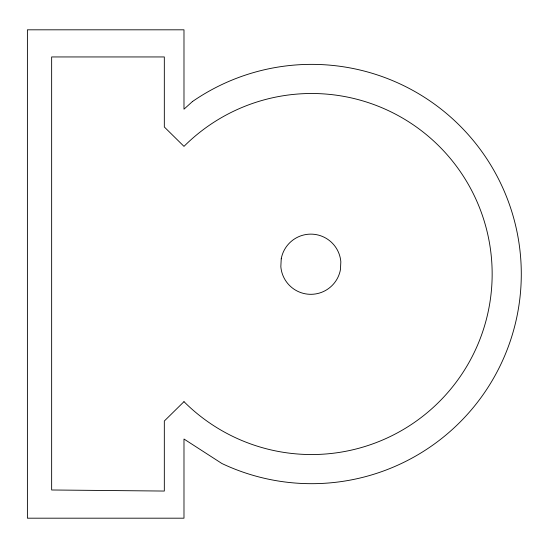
<?xml version="1.0" encoding="UTF-8"?>
<svg xmlns="http://www.w3.org/2000/svg" width="548" height="548" viewBox="0 0 548 548"><rect width="100%" height="100%" fill="white"/><g stroke="black" fill="none" stroke-linecap="round" stroke-linejoin="round"><path stroke-width="0.82" d="M281.227 258.82L280.836 266.671A30.099 30.099 0 0 0 340.445 269.623L340.835 261.78A30.099 30.099 0 0 0 281.227 258.82M183.984 401.67L164.325 421.022L164.325 491.056L51.649 489.987L51.649 56.944L164.325 56.944L164.325 126.992L183.984 146.371A180.525 180.525 0 0 1 439.284 146.371A180.525 180.525 0 0 1 439.284 401.67A180.525 180.525 0 0 1 183.984 401.67M192.403 101.572L183.984 109.189L183.984 29.811L27.4 29.811L27.4 518.189L183.984 518.189L183.984 439.03L221.906 463.512A209.658 209.658 0 0 0 520.6 256.985A209.658 209.658 0 0 0 192.403 101.572"/></g></svg>
